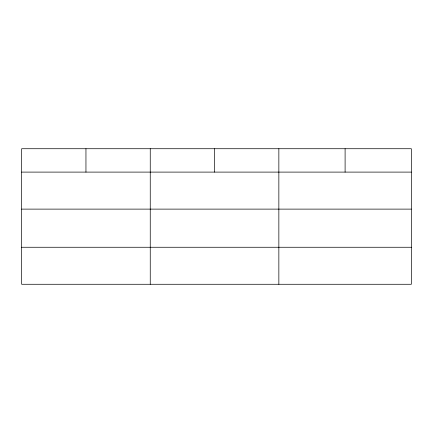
<?xml version="1.0" encoding="UTF-8"?>
<svg xmlns="http://www.w3.org/2000/svg" width="433" height="433" viewBox="0 0 433 433"><rect width="100%" height="100%" fill="white"/><g stroke="black" fill="none" stroke-linecap="round" stroke-linejoin="round"><path stroke-width="0.65" d="M411.35 209.117L411.35 148.725L21.65 148.725L21.65 284.275L411.35 284.275L411.35 209.117L21.65 209.117M21.65 172.101L411.35 172.101M21.65 247.259L411.35 247.259M345.101 148.725L345.101 172.101M278.852 148.725L278.852 284.275M214.552 148.725L214.552 172.101M150.251 148.725L150.251 284.275M85.951 148.725L85.951 172.101"/></g></svg>
